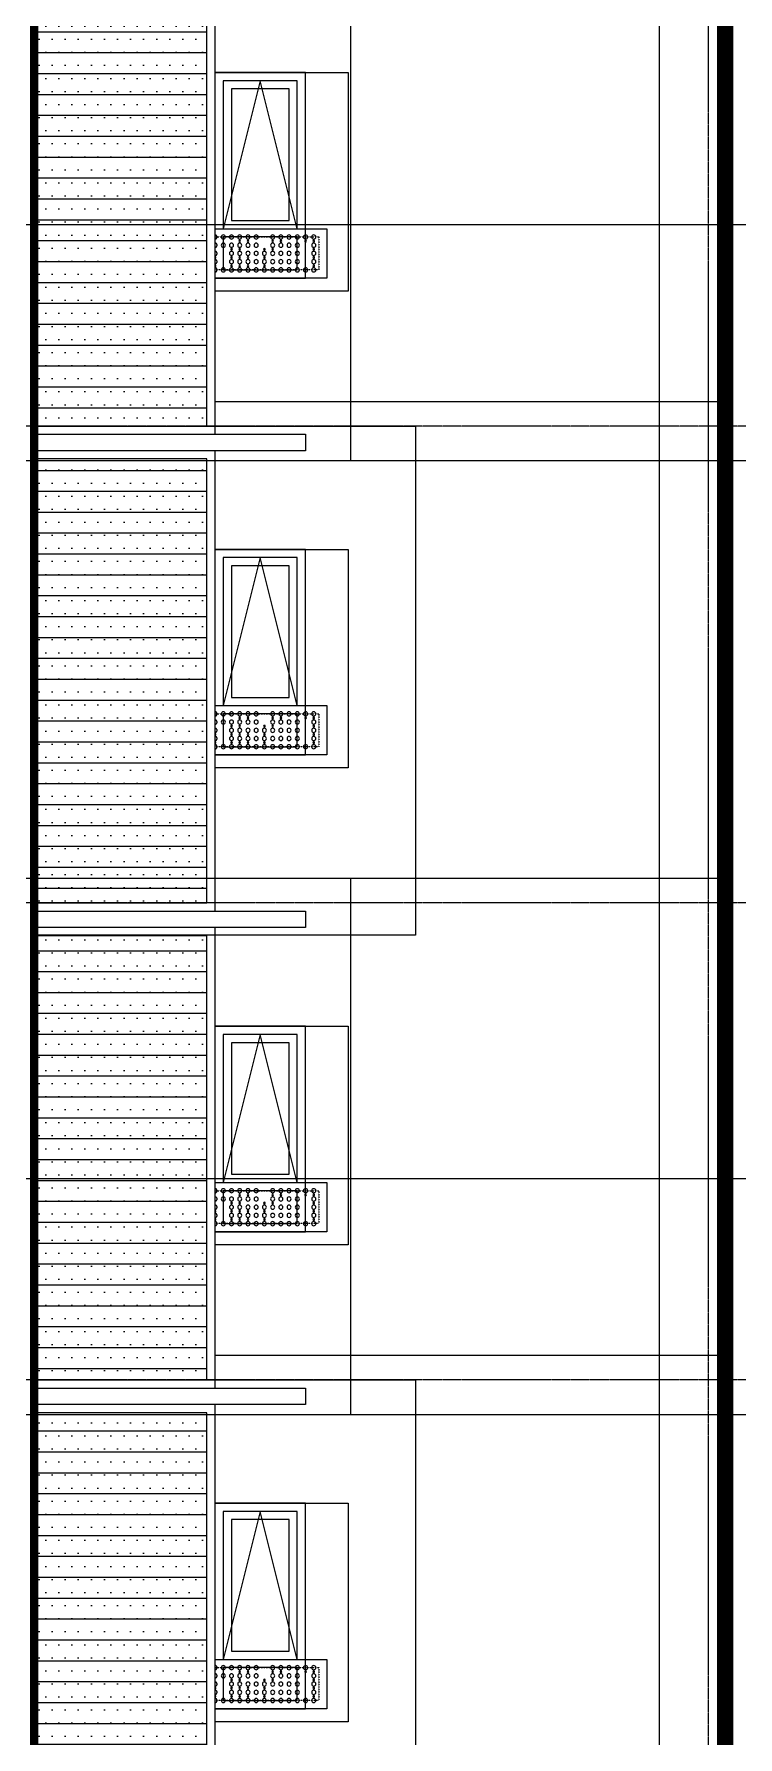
# Model space of a CAD drawing. Header units: millimetres. Extents: x 43 to 235305, y 0 to 139712.
# Drawn here: x 127749 to 132027, y 26020 to 36375 of the extents above; entities that cross this region are included whole.
import ezdxf
from ezdxf.xclip import XClip

# ---------------------------------------------------------------- set-up
doc = ezdxf.new("R2010")
doc.units = ezdxf.units.MM
doc.header["$XCLIPFRAME"] = 2
for name, pattern in [('CONTINOUS', [0]), ('DASH', [0.35, 0.25, -0.1]), ('DOTE', [2.42, 2, -0.2, 0.02, -0.2])]:
    doc.linetypes.add(name, pattern=pattern)
for name, color, linetype in [('A-AXIS', 1, 'DOTE'), ('A-ELEV-DRWD', 130, 'Continuous'), ('A-ELEV-LINE', 30, 'Continuous'), ('A-ELEV-LINE1', 33, 'Continuous'), ('A-ELEV-LINE2', 55, 'Continuous'), ('A-ELEV-OPEN', 253, 'Continuous'), ('A-ELEV-OUT2', 6, 'CONTINOUS'), ('A-ELEV-PATT', 55, 'Continuous'), ('A-ELEV-SHUT', 215, 'Continuous'), ('A-HATH', 8, 'Continuous'), ('A-WALL', 2, 'Continuous'), ('Sun', 138, 'Continuous')]:
    doc.layers.add(name, color=color, linetype=linetype)

# ---------------------------------------------------------------- blocks, each defined once
blk = doc.blocks.new('A$C26D120F1')
blk.add_circle((0, 0), 12.5)
blk = doc.blocks.new('A$C6A1F32F0')
at = {"layer": 'Sun'}
blk.add_lwpolyline([(810, 250), (0, 250), (0, -50), (810, -50)], close=True, dxfattribs=at)
at = {"layer": 'Sun', "color": 8, "linetype": 'DASH', "ltscale": 0.2}
blk.add_lwpolyline([(760, 200), (50, 200), (50, 0), (760, 0)], close=True, dxfattribs=at)
at = {"layer": 'Sun'}
for centre in [(80, 175), (80, 125), (130, 175), (280, 175), (330, 175), (330, 125), (380, 125), (480, 175), (530, 175), (530, 125), (580, 125), (730, 175), (730, 125), (80, 75), (80, 25), (380, 75), (380, 25), (480, 75), (480, 25), (530, 75), (530, 25), (580, 75), (580, 25), (680, 75), (680, 25), (730, 75), (730, 25)]:
    blk.add_circle(centre, 5, dxfattribs=at)
for p in [(80, 200), (130, 200), (180, 200), (230, 200), (280, 200), (330, 200), (430, 200), (480, 200), (530, 200), (580, 200), (630, 200), (680, 200), (730, 200), (80, 150), (80, 100), (180, 150), (180, 100), (230, 150), (230, 100), (280, 150), (280, 100), (330, 150), (330, 100), (380, 100), (430, 150), (430, 100), (480, 150), (480, 100), (530, 150), (530, 100), (580, 150), (580, 100), (630, 150), (680, 150), (680, 100), (730, 150), (730, 100), (80, 50), (80, 0), (130, 0), (180, 50), (180, 0), (230, 50), (230, 0), (280, 50), (280, 0), (330, 50), (330, 0), (380, 50), (380, 0), (430, 50), (430, 0), (480, 50), (480, 0), (530, 50), (530, 0), (580, 50), (580, 0), (630, 0), (680, 50), (680, 0), (730, 50), (730, 0)]:
    blk.add_blockref('A$C26D120F1', p, dxfattribs=at)
blk = doc.blocks.new('A$C1D411380')
at = {"layer": 'A-ELEV-DRWD'}
for points in [[(50, 2100), (500, 2100), (500, 1200), (50, 1200)], [(100, 2050), (450, 2050), (450, 1250), (100, 1250)], [(50, 1150), (500, 1150), (500, 950), (50, 950)]]:
    blk.add_lwpolyline(points, close=True, dxfattribs=at)
at = {"layer": 'A-ELEV-LINE1'}
blk.add_lwpolyline([(550, 1200), (550, 1200), (550, 900), (0, 900), (0, 2150), (550, 2150), (550, 1150)], dxfattribs=at)
at = {"layer": 'A-ELEV-OPEN'}
blk.add_lwpolyline([(50, 1200), (275, 2100), (500, 1200)], dxfattribs=at)
at = {"layer": 'Sun'}
blk.add_blockref('A$C6A1F32F0', (-130, 950), dxfattribs=at)
blk = doc.blocks.new('A$C7D33379A')
at = {"layer": 'A-ELEV-PATT'}
h = blk.add_hatch(dxfattribs=at)
h.set_pattern_fill('ANSI31', color=256, scale=80, angle=135, style=0)
h.set_pattern_definition([(180, (-95821.56, 78043.16), (-2e-14, -127), [])])
h.paths.add_polyline_path([(-450, 3450), (750, 3450), (750, 750), (-450, 750)])
at = {"layer": 'A-HATH'}
h = blk.add_hatch(dxfattribs=at)
h.set_pattern_fill('DOTS', color=256, scale=50, style=0)
h.set_pattern_definition([(180, (214008.635, -339417.31), (-39.6875, 79.375), [0, -79.375])])
h.paths.add_polyline_path([(-450, 3450), (750, 3450), (750, 750), (-450, 750)])
at = {"layer": 'A-ELEV-LINE'}
blk.add_lwpolyline([(800, 700), (-1050, 700), (-1050, 600), (800, 600)], close=True, dxfattribs=at)
at = {"layer": 'A-ELEV-SHUT'}
for points in [[(-500, 3500), (800, 3500), (800, 700), (-500, 700)], [(-450, 3450), (750, 3450), (750, 750), (-450, 750)]]:
    blk.add_lwpolyline(points, close=True, dxfattribs=at)
blk = doc.blocks.new('A$C33016C81')
at = {"layer": 'A-ELEV-LINE1'}
for p, q in [((0, 5800), (0, 0)), ((400, 5800), (400, 0)), ((4200, 5800), (4200, 0))]:
    blk.add_line(p, q, dxfattribs=at)
at = {"layer": 'A-ELEV-LINE2'}
for p, q in [((3100, 3050), (0, 3050)), ((4400, 3050), (4200, 3050)), ((3100, 150), (0, 150))]:
    blk.add_line(p, q, dxfattribs=at)
ref = blk.add_blockref('A$C1D411380', (2550, 2900))
XClip(ref).set_block_clipping_path([(-258.428911173, 820.8696071922), (549.9998885005, 2150.0002071083)])
ref = blk.add_blockref('A$C1D411380', (2550, 0))
XClip(ref).set_block_clipping_path([(-258.428911173, 820.8696071922), (549.9998885005, 2150.0002071083)])
at = {"layer": 'A-WALL'}
ref = blk.add_blockref('A$C7D33379A', (3600, 2150), dxfattribs=at)
XClip(ref).set_block_clipping_path([(-1717.5663260584, 554.1908942305), (599.9985664183, 3649.999116658)])
ref = blk.add_blockref('A$C7D33379A', (3600, -750), dxfattribs=at)
XClip(ref).set_block_clipping_path([(-1323.3989261346, 483.3645862369), (599.9985664184, 3799.9996316738)])

msp = doc.modelspace()

# ---------------------------------------------------------------- linework, layer by layer
at = {"layer": 'A-AXIS'}
for p, q in [((131849.3, 10341.9), (131849.3, 136958.6)), ((134593.1, 33991.3), (99475.8, 33991.3)), ((134593.1, 31091.3), (99475.8, 31091.3)), ((134593.1, 28191.3), (99475.8, 28191.3))]:
    msp.add_line(p, q, dxfattribs=at)
at = {"layer": 'A-ELEV-OUT2', "color": 2, "const_width": 100}
msp.add_lwpolyline([(131949.3, 11041.3), (131949.3, 134141.3), (121949.3, 134141.3), (121949.3, 131141.3), (120249.3, 131141.3), (120249.3, 133091.3), (119249.3, 133091.3), (119249.3, 137141.3), (111849.3, 137141.3), (111849.3, 134141.3), (104599.3, 134141.3), (104599.3, 130241.3), (102899.3, 130241.3), (102899.3, 11041.3)], dxfattribs=at)
at = {"layer": 'A-ELEV-OUT2', "const_width": 50}
msp.add_lwpolyline([(127749.3, 11041.3), (127749.3, 130241.3), (121749.3, 130241.3), (121749.3, 11041.3)], dxfattribs=at)

# ---------------------------------------------------------------- block references
ref = msp.add_blockref('A$C33016C81', (131949.3, 33991.3), dxfattribs=dict(xscale=-1))
XClip(ref).set_block_clipping_path([(-856.346873642, -211.8682227399), (11699.9997664684, 7025.0002748157)])
ref = msp.add_blockref('A$C33016C81', (131949.3, 28191.3), dxfattribs=dict(xscale=-1))
XClip(ref).set_block_clipping_path([(-856.346873642, -211.8682227399), (11699.9997664684, 7025.0002748157)])
ref = msp.add_blockref('A$C33016C81', (131949.3, 22391.3), dxfattribs=dict(xscale=-1))
XClip(ref).set_block_clipping_path([(-856.346873642, -211.8682227399), (11699.9997664684, 7025.0002748157)])

doc.saveas('drawing.dxf')
